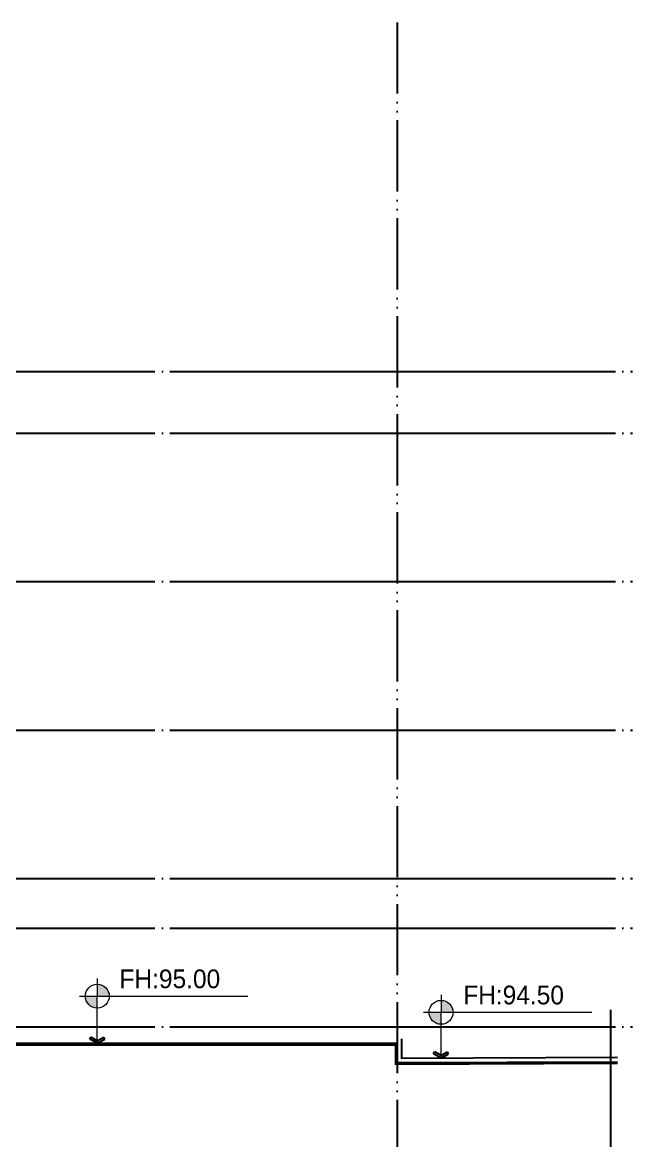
# Model space of a CAD drawing. Header units: millimetres. Extents: x 4754612 to 5801174, y 2368242 to 2777223.
# Drawn here: x 5133048 to 5174126, y 2413580 to 2488922 of the extents above; entities that cross this region are included whole.
import ezdxf

# ---------------------------------------------------------------- set-up
doc = ezdxf.new("R2010")
doc.units = ezdxf.units.MM
doc.header["$LTSCALE"] = 1000
doc.linetypes.add('ACAD_ISO05W100', pattern=[33, 24, -3, 0, -3, 0, -3])
doc.linetypes.add('CEN', pattern=[6.2, 6, -0.1, 0, -0.1])
for name, color, linetype in [('A-TEX-SYM', 3, 'Continuous'), ('A-중심선', 10, 'CEN'), ('DIM', 7, 'Continuous'), ('PIR판넬', 4, 'Continuous'), ('SYM', 7, 'Continuous'), ('도근점수치', 2, 'Continuous')]:
    doc.layers.add(name, color=color, linetype=linetype)
doc.layers.add('Guide-line', color=151, linetype='Continuous', plot=False)
doc.layers.add('박스', color=6, linetype='Continuous', lineweight=15)
doc.styles.add('돋움', font='')
doc.styles.get('돋움').set_extended_font_data('Dotum')

# ---------------------------------------------------------------- blocks, each defined once
blk = doc.blocks.new('arrow1')
for p, q in [((0, 0), (0.286, 0.501)), ((0, 0), (0.286, -0.501)), ((0.165, 0), (0.41, 0.429)), ((0.165, 0), (0.41, -0.429)), ((0.286, 0.501), (0.41, 0.43)), ((0.286, -0.501), (0.41, -0.43))]:
    blk.add_line(p, q)

msp = doc.modelspace()

# ---------------------------------------------------------------- hatches: boundary and pattern name
at = {"layer": '박스', "ltscale": 0.1}
h = msp.add_hatch(dxfattribs=at)
h.set_pattern_fill('ANSI31', color=256, scale=1.006801)
h.set_pattern_definition([(45, (4976286.5201, 2362936.05273), (-0.08898951466, 0.08898951466), [])])
h.paths.add_polyline_path([(5138090.911, 2424120.637), (5138090.911, 2423315.196), (5138896.352, 2423315.196, 0.414213562)])
h.paths.add_polyline_path([(5138090.911, 2423315.196), (5137285.47, 2423315.196, 0.414213562), (5138090.911, 2422509.755)])
h = msp.add_hatch(dxfattribs=at)
h.set_pattern_fill('ANSI31', color=256, scale=1.006801)
h.set_pattern_definition([(45, (4999425.89168, 2361845.977), (-0.08898951466, 0.08898951466), [])])
h.paths.add_polyline_path([(5161230.283, 2423030.561), (5161230.283, 2422225.12), (5162035.724, 2422225.12, 0.414213562)])
h.paths.add_polyline_path([(5161230.283, 2422225.12), (5160424.842, 2422225.12, 0.414213562), (5161230.283, 2421419.679)])

# ---------------------------------------------------------------- linework, layer by layer
at = {"layer": 'A-중심선', "ltscale": 5}
for p, q in [((4863973.343, 2465393.44), (5174125.782, 2465393.44)), ((4863973.343, 2461243.44), (5174125.782, 2461243.44)), ((4863973.343, 2451243.44), (5174125.782, 2451243.44)), ((4863973.343, 2441243.44), (5174125.782, 2441243.44)), ((4863973.343, 2431243.44), (5174125.782, 2431243.44)), ((4863973.343, 2427893.44), (5174125.782, 2427893.44)), ((4863973.343, 2421243.44), (5174125.782, 2421243.44))]:
    msp.add_line(p, q, dxfattribs=at)
at = {"layer": 'Guide-line'}
msp.add_line((5172662.563, 2396981.981), (5172662.563, 2422391.904), dxfattribs=at)
at = {"layer": 'PIR판넬'}
msp.add_lwpolyline([(5158569.969, 2420443.44), (5158569.969, 2419144.432), (5173098.439, 2419192.983)], dxfattribs=at)
at = {"layer": 'SYM', "color": 2, "linetype": 'ACAD_ISO05W100', "ltscale": 0.2}
msp.add_line((5158279.969, 2488921.61), (5158279.969, 2401701.633), dxfattribs=at)
at = {"layer": '도근점수치'}
for points in [[(5122215.782, 2420143.44), (5158269.969, 2420143.44), (5158269.969, 2418843.428), (5173099.441, 2418892.985)], [(5122215.782, 2420133.44), (5158259.969, 2420133.44), (5158259.969, 2418833.415), (5173099.453, 2418882.985)], [(5122215.782, 2420123.44), (5158249.969, 2420123.44), (5158249.969, 2418823.403), (5173099.466, 2418872.985)], [(5122215.782, 2420113.44), (5158239.969, 2420113.44), (5158239.969, 2418813.391), (5173099.478, 2418862.985)], [(5122215.782, 2420103.44), (5158229.969, 2420103.44), (5158229.969, 2418803.379), (5173099.49, 2418852.985)], [(5122215.782, 2420093.44), (5158219.969, 2420093.44), (5158219.969, 2418793.366), (5173099.502, 2418842.985)], [(5122215.782, 2420083.44), (5158209.969, 2420083.44), (5158209.969, 2418783.354), (5173099.515, 2418832.985)], [(5122215.782, 2420073.44), (5158199.969, 2420073.44), (5158199.969, 2418773.342), (5173099.527, 2418822.985)], [(5122215.782, 2420063.44), (5158189.969, 2420063.44), (5158189.969, 2418763.329), (5173099.539, 2418812.985)], [(5122215.782, 2420053.44), (5158179.969, 2420053.44), (5158179.969, 2418753.317), (5173099.551, 2418802.985)], [(5122215.782, 2420043.44), (5158169.969, 2420043.44), (5158169.969, 2418743.305), (5173099.564, 2418792.985)]]:
    msp.add_lwpolyline(points, dxfattribs=at)
at = {"layer": '박스', "ltscale": 0.1}
for p, q in [((5138090.911, 2424503.582), (5138090.911, 2423315.196)), ((5136902.526, 2423315.196), (5148231.584, 2423315.196)), ((5138090.911, 2420136.247), (5138090.911, 2423315.196)), ((5161230.283, 2423413.506), (5161230.283, 2422225.12)), ((5160041.897, 2422225.12), (5171370.955, 2422225.12)), ((5161230.283, 2419146.172), (5161230.283, 2422225.12))]:
    msp.add_line(p, q, dxfattribs=at)
for centre in [(5138090.911, 2423315.196), (5161230.283, 2422225.12)]:
    msp.add_circle(centre, 805.441, dxfattribs=at)

# ---------------------------------------------------------------- block references
at = {"layer": 'DIM', "ltscale": 0.1, "xscale": -1000, "yscale": 1000, "zscale": 1000, "rotation": 269.9996301593987}
for p in [(5138090.911, 2420136.247), (5161230.283, 2419146.172)]:
    msp.add_blockref('arrow1', p, dxfattribs=at)

# ---------------------------------------------------------------- texts
at = {"layer": 'A-TEX-SYM', "style": '돋움'}
for s, p in [('FH:95.00', (5139584.315, 2423851.312)), ('FH:94.50', (5162723.686, 2422761.236))]:
    msp.add_text(s, height=1260, dxfattribs=at).set_placement(p)

doc.saveas('drawing.dxf')
